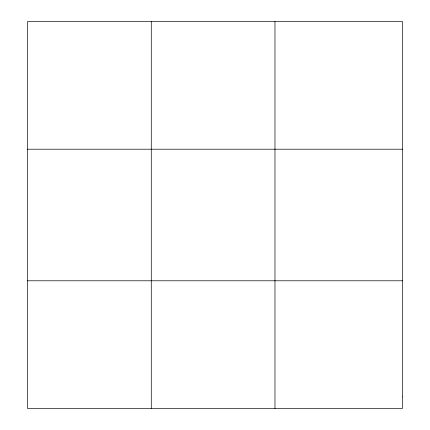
<?xml version="1.0" encoding="UTF-8"?>
<svg xmlns="http://www.w3.org/2000/svg" width="430" height="430" viewBox="0 0 430 430"><rect width="100%" height="100%" fill="white"/><g stroke="black" fill="none" stroke-linecap="round" stroke-linejoin="round"><path stroke-width="0.64" d="M151.274 408.5L151.274 21.5M274.974 408.5L274.974 21.5M27.574 149.21L402.426 149.21M27.574 280.79L402.426 280.79M402.426 396.89L402.426 408.5L27.574 408.5L27.574 21.5L402.426 21.5L402.426 396.89"/></g></svg>
